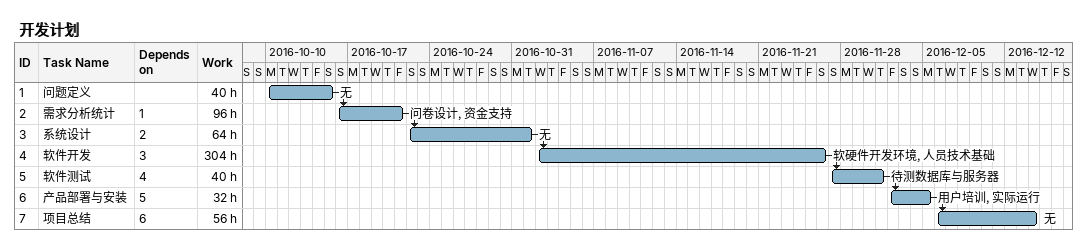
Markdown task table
开发计划

| ID | Task | Start | Finish | Predecessors | Resources | Work (h) |
|---|---|---|---|---|---|---|
| 1 | 问题定义 | 2016-10-10 | 2016-10-15 |  | 无 | 40 |
| 2 | 需求分析统计 | 2016-10-16 | 2016-10-21 | 1 | 问卷设计, 资金支持 | 96 |
| 3 | 系统设计 | 2016-10-22 | 2016-11-01 | 2 | 无 | 64 |
| 4 | 软件开发 | 2016-11-02 | 2016-11-26 | 3 | 软硬件开发环境, 人员技术基础 | 304 |
| 5 | 软件测试 | 2016-11-27 | 2016-12-01 | 4 | 待测数据库与服务器 | 40 |
| 6 | 产品部署与安装 | 2016-12-02 | 2016-12-05 | 5 | 用户培训, 实际运行 | 32 |
| 7 | 项目总结 | 2016-12-06 | 2016-12-14 | 6 | 无 | 56 |
